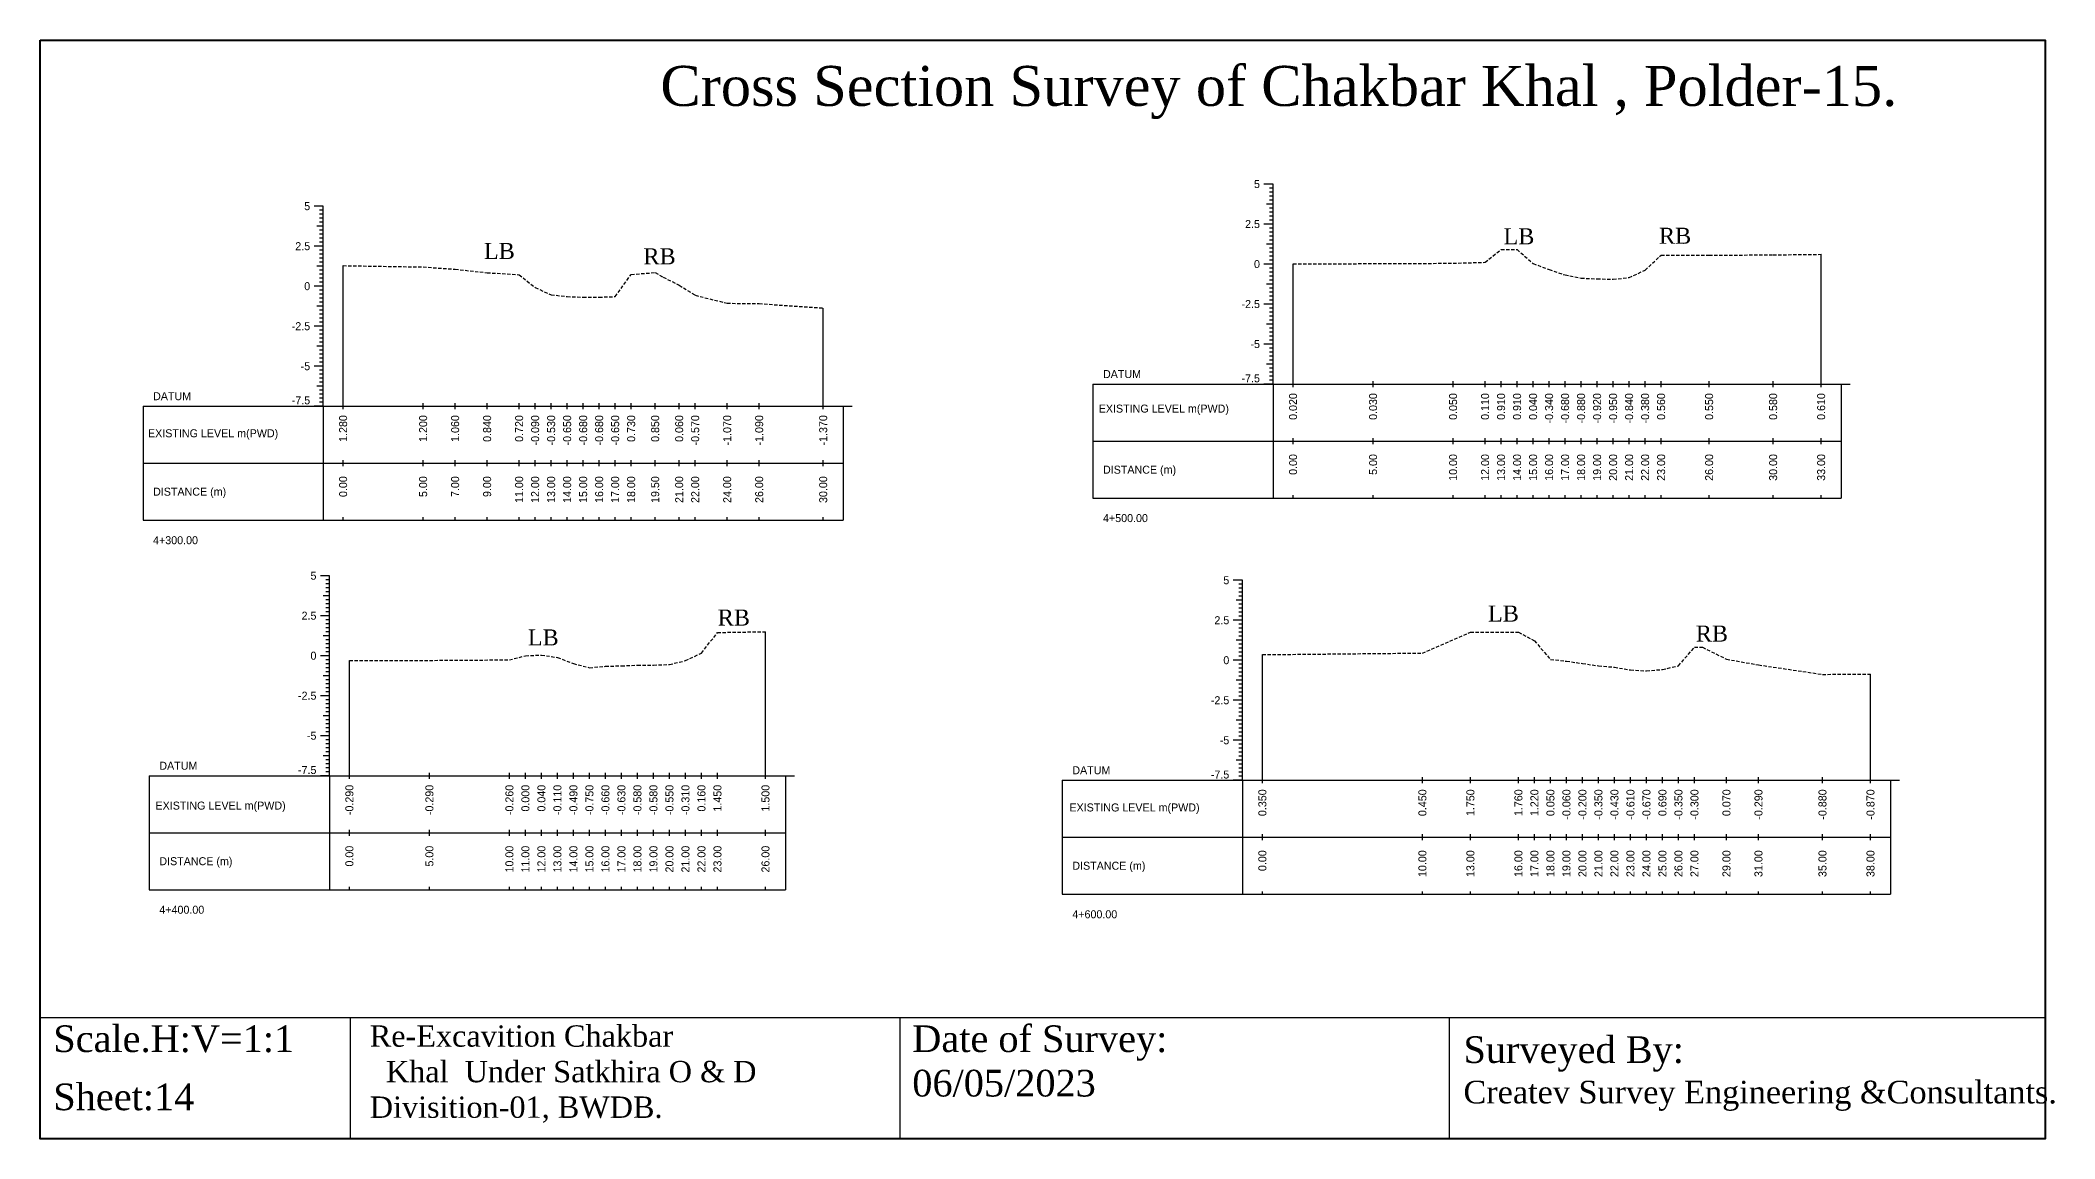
# Model space of a CAD drawing. Header units: inches. Extents: x 6579 to 9220, y -2276 to -1013.
# Drawn here: x 8180 to 8331.1, y -1957.1 to -1874.7 of the extents above; entities that cross this region are included whole.
import ezdxf
from ezdxf.enums import TextEntityAlignment as Align

# ---------------------------------------------------------------- set-up
doc = ezdxf.new("R2010")
doc.units = ezdxf.units.IN
doc.header["$MEASUREMENT"] = 0
doc.linetypes.add('HIDDEN', pattern=[0.375, 0.25, -0.125])
doc.layers.add('CS_Drawing', color=7, linetype='Continuous')
doc.layers.add('GL', color=3, linetype='HIDDEN')
doc.styles.add('romans', font='romans.shx')

msp = doc.modelspace()

# ---------------------------------------------------------------- linework, layer by layer
at = {"color": 4, "lineweight": 40}
msp.add_lwpolyline([(8180.02, -1874.7), (8330.36, -1874.7), (8330.36, -1957.07), (8180.02, -1957.07)], close=True, dxfattribs=at)
for points in [[(8330.36, -1874.7), (8330.36, -1957.07)], [(8180.02, -1947.99), (8330.36, -1947.99)], [(8180.02, -1947.99), (8180.02, -1957.07)], [(8203.27, -1947.99), (8203.27, -1957.07)], [(8244.47, -1947.99), (8244.47, -1957.07)], [(8285.67, -1947.99), (8285.67, -1957.07)]]:
    msp.add_lwpolyline(points)
at = {"layer": 'CS_Drawing'}
for p, q in [((8272.46, -1885.48), (8271.78, -1885.48)), ((8272.46, -1885.48), (8271.98, -1885.48)), ((8272.46, -1885.48), (8272.19, -1885.48)), ((8272.46, -1885.78), (8272.19, -1885.78)), ((8272.46, -1886.08), (8272.19, -1886.08)), ((8272.46, -1886.38), (8272.19, -1886.38)), ((8272.46, -1900.48), (8272.46, -1885.48)), ((8201.23, -1887.14), (8200.56, -1887.14)), ((8201.23, -1887.14), (8200.76, -1887.14)), ((8201.23, -1887.14), (8200.96, -1887.14)), ((8201.23, -1887.44), (8200.96, -1887.44)), ((8201.23, -1887.74), (8200.96, -1887.74)), ((8201.23, -1888.04), (8200.96, -1888.04)), ((8201.23, -1902.14), (8201.23, -1887.14)), ((8272.46, -1886.98), (8271.98, -1886.98)), ((8272.46, -1886.68), (8272.19, -1886.68)), ((8272.46, -1886.98), (8272.19, -1886.98)), ((8272.46, -1887.28), (8272.19, -1887.28)), ((8272.46, -1887.58), (8272.19, -1887.58)), ((8272.46, -1887.88), (8272.19, -1887.88)), ((8201.23, -1888.64), (8200.76, -1888.64)), ((8201.23, -1888.34), (8200.96, -1888.34)), ((8201.23, -1888.64), (8200.96, -1888.64)), ((8201.23, -1888.94), (8200.96, -1888.94)), ((8201.23, -1889.24), (8200.96, -1889.24)), ((8201.23, -1889.54), (8200.96, -1889.54)), ((8272.46, -1888.48), (8271.78, -1888.48)), ((8272.46, -1888.48), (8271.98, -1888.48)), ((8272.46, -1888.18), (8272.19, -1888.18)), ((8272.46, -1888.48), (8272.19, -1888.48)), ((8272.46, -1888.78), (8272.19, -1888.78)), ((8272.46, -1889.08), (8272.19, -1889.08)), ((8272.46, -1889.38), (8272.19, -1889.38)), ((8201.23, -1890.14), (8200.56, -1890.14)), ((8201.23, -1890.14), (8200.76, -1890.14)), ((8201.23, -1889.84), (8200.96, -1889.84)), ((8201.23, -1890.14), (8200.96, -1890.14)), ((8201.23, -1890.44), (8200.96, -1890.44)), ((8201.23, -1890.74), (8200.96, -1890.74)), ((8201.23, -1891.04), (8200.96, -1891.04)), ((8272.46, -1889.98), (8271.98, -1889.98)), ((8272.46, -1889.68), (8272.19, -1889.68)), ((8272.46, -1889.98), (8272.19, -1889.98)), ((8272.46, -1890.28), (8272.19, -1890.28)), ((8272.46, -1890.58), (8272.19, -1890.58)), ((8272.46, -1890.88), (8272.19, -1890.88)), ((8313.56, -1900.48), (8313.56, -1890.75)), ((8201.23, -1891.64), (8200.76, -1891.64)), ((8201.23, -1891.34), (8200.96, -1891.34)), ((8201.23, -1891.64), (8200.96, -1891.64)), ((8201.23, -1891.94), (8200.96, -1891.94)), ((8201.23, -1892.24), (8200.96, -1892.24)), ((8201.23, -1892.54), (8200.96, -1892.54)), ((8202.73, -1902.14), (8202.73, -1891.6)), ((8272.46, -1891.48), (8271.78, -1891.48)), ((8272.46, -1891.48), (8271.98, -1891.48)), ((8272.46, -1891.18), (8272.19, -1891.18)), ((8272.46, -1891.48), (8272.19, -1891.48)), ((8272.46, -1891.78), (8272.19, -1891.78)), ((8272.46, -1892.08), (8272.19, -1892.08)), ((8272.46, -1892.38), (8272.19, -1892.38)), ((8273.96, -1900.48), (8273.96, -1891.46)), ((8201.23, -1893.14), (8200.56, -1893.14)), ((8201.23, -1893.14), (8200.76, -1893.14)), ((8201.23, -1892.84), (8200.96, -1892.84)), ((8201.23, -1893.14), (8200.96, -1893.14)), ((8201.23, -1893.44), (8200.96, -1893.44)), ((8201.23, -1893.74), (8200.96, -1893.74)), ((8201.23, -1894.04), (8200.96, -1894.04)), ((8272.46, -1892.98), (8271.98, -1892.98)), ((8272.46, -1892.68), (8272.19, -1892.68)), ((8272.46, -1892.98), (8272.19, -1892.98)), ((8272.46, -1893.28), (8272.19, -1893.28)), ((8272.46, -1893.58), (8272.19, -1893.58)), ((8272.46, -1893.88), (8272.19, -1893.88)), ((8201.23, -1894.64), (8200.76, -1894.64)), ((8201.23, -1894.34), (8200.96, -1894.34)), ((8201.23, -1894.64), (8200.96, -1894.64)), ((8201.23, -1894.94), (8200.96, -1894.94)), ((8201.23, -1895.24), (8200.96, -1895.24)), ((8201.23, -1895.54), (8200.96, -1895.54)), ((8238.73, -1902.14), (8238.73, -1894.78)), ((8272.46, -1894.48), (8271.78, -1894.48)), ((8272.46, -1894.48), (8271.98, -1894.48)), ((8272.46, -1894.18), (8272.19, -1894.18)), ((8272.46, -1894.48), (8272.19, -1894.48)), ((8272.46, -1894.78), (8272.19, -1894.78)), ((8272.46, -1895.08), (8272.19, -1895.08)), ((8272.46, -1895.38), (8272.19, -1895.38)), ((8272.46, -1895.68), (8272.19, -1895.68)), ((8201.23, -1896.14), (8200.56, -1896.14)), ((8201.23, -1896.14), (8200.76, -1896.14)), ((8201.23, -1895.84), (8200.96, -1895.84)), ((8201.23, -1896.14), (8200.96, -1896.14)), ((8201.23, -1896.44), (8200.96, -1896.44)), ((8201.23, -1896.74), (8200.96, -1896.74)), ((8201.23, -1897.04), (8200.96, -1897.04)), ((8272.46, -1895.98), (8271.98, -1895.98)), ((8272.46, -1895.98), (8272.19, -1895.98)), ((8272.46, -1896.28), (8272.19, -1896.28)), ((8272.46, -1896.58), (8272.19, -1896.58)), ((8272.46, -1896.88), (8272.19, -1896.88)), ((8272.46, -1897.18), (8272.19, -1897.18)), ((8201.23, -1897.64), (8200.76, -1897.64)), ((8201.23, -1897.34), (8200.96, -1897.34)), ((8201.23, -1897.64), (8200.96, -1897.64)), ((8201.23, -1897.94), (8200.96, -1897.94)), ((8201.23, -1898.24), (8200.96, -1898.24)), ((8201.23, -1898.54), (8200.96, -1898.54)), ((8272.46, -1897.48), (8271.78, -1897.48)), ((8272.46, -1897.48), (8271.98, -1897.48)), ((8272.46, -1897.48), (8272.19, -1897.48)), ((8272.46, -1897.78), (8272.19, -1897.78)), ((8272.46, -1898.08), (8272.19, -1898.08)), ((8272.46, -1898.38), (8272.19, -1898.38)), ((8272.46, -1898.68), (8272.19, -1898.68)), ((8201.23, -1899.14), (8200.56, -1899.14)), ((8201.23, -1899.14), (8200.76, -1899.14)), ((8201.23, -1898.84), (8200.96, -1898.84)), ((8201.23, -1899.14), (8200.96, -1899.14)), ((8201.23, -1899.44), (8200.96, -1899.44)), ((8201.23, -1899.74), (8200.96, -1899.74)), ((8201.23, -1900.04), (8200.96, -1900.04)), ((8272.46, -1898.98), (8271.98, -1898.98)), ((8272.46, -1898.98), (8272.19, -1898.98)), ((8272.46, -1899.28), (8272.19, -1899.28)), ((8272.46, -1899.58), (8272.19, -1899.58)), ((8272.46, -1899.88), (8272.19, -1899.88)), ((8272.46, -1900.18), (8272.19, -1900.18)), ((8201.23, -1900.64), (8200.76, -1900.64)), ((8201.23, -1900.34), (8200.96, -1900.34)), ((8201.23, -1900.64), (8200.96, -1900.64)), ((8201.23, -1900.94), (8200.96, -1900.94)), ((8201.23, -1901.24), (8200.96, -1901.24)), ((8201.23, -1901.54), (8200.96, -1901.54)), ((8258.96, -1900.48), (8272.46, -1900.48)), ((8258.96, -1900.48), (8258.96, -1909.03)), ((8272.46, -1900.48), (8271.78, -1900.48)), ((8272.46, -1900.48), (8271.98, -1900.48)), ((8272.46, -1900.48), (8272.19, -1900.48)), ((8272.46, -1900.48), (8315.06, -1900.48)), ((8272.46, -1900.48), (8272.46, -1909.03)), ((8273.96, -1900.71), (8273.96, -1900.26)), ((8279.96, -1900.71), (8279.96, -1900.26)), ((8285.96, -1900.71), (8285.96, -1900.26)), ((8288.36, -1900.71), (8288.36, -1900.26)), ((8289.56, -1900.71), (8289.56, -1900.26)), ((8290.76, -1900.71), (8290.76, -1900.26)), ((8291.96, -1900.71), (8291.96, -1900.26)), ((8293.16, -1900.71), (8293.16, -1900.26)), ((8294.36, -1900.71), (8294.36, -1900.26)), ((8295.56, -1900.71), (8295.56, -1900.26)), ((8296.76, -1900.71), (8296.76, -1900.26)), ((8297.96, -1900.71), (8297.96, -1900.26)), ((8299.16, -1900.71), (8299.16, -1900.26)), ((8300.36, -1900.71), (8300.36, -1900.26)), ((8301.56, -1900.71), (8301.56, -1900.26)), ((8305.16, -1900.71), (8305.16, -1900.26)), ((8309.96, -1900.71), (8309.96, -1900.26)), ((8313.56, -1900.71), (8313.56, -1900.26)), ((8315.06, -1900.48), (8315.73, -1900.48)), ((8315.06, -1900.48), (8315.53, -1900.48)), ((8315.06, -1900.48), (8315.33, -1900.48)), ((8315.06, -1900.48), (8315.06, -1909.03)), ((8187.73, -1902.14), (8201.23, -1902.14)), ((8187.73, -1902.14), (8187.73, -1910.69)), ((8201.23, -1902.14), (8200.56, -1902.14)), ((8201.23, -1902.14), (8200.76, -1902.14)), ((8201.23, -1901.84), (8200.96, -1901.84)), ((8201.23, -1902.14), (8200.96, -1902.14)), ((8201.23, -1902.14), (8240.23, -1902.14)), ((8201.23, -1902.14), (8201.23, -1910.69)), ((8202.73, -1902.36), (8202.73, -1901.91)), ((8208.73, -1902.36), (8208.73, -1901.91)), ((8211.13, -1902.36), (8211.13, -1901.91)), ((8213.53, -1902.36), (8213.53, -1901.91)), ((8215.93, -1902.36), (8215.93, -1901.91)), ((8217.13, -1902.36), (8217.13, -1901.91)), ((8218.33, -1902.36), (8218.33, -1901.91)), ((8219.53, -1902.36), (8219.53, -1901.91)), ((8220.73, -1902.36), (8220.73, -1901.91)), ((8221.93, -1902.36), (8221.93, -1901.91)), ((8223.13, -1902.36), (8223.13, -1901.91)), ((8224.33, -1902.36), (8224.33, -1901.91)), ((8226.13, -1902.36), (8226.13, -1901.91)), ((8227.93, -1902.36), (8227.93, -1901.91)), ((8229.13, -1902.36), (8229.13, -1901.91)), ((8231.53, -1902.36), (8231.53, -1901.91)), ((8233.93, -1902.36), (8233.93, -1901.91)), ((8238.73, -1902.36), (8238.73, -1901.91)), ((8240.23, -1902.14), (8240.91, -1902.14)), ((8240.23, -1902.14), (8240.7, -1902.14)), ((8240.23, -1902.14), (8240.5, -1902.14)), ((8240.23, -1902.14), (8240.23, -1910.69)), ((8273.96, -1904.98), (8273.96, -1904.53)), ((8279.96, -1904.98), (8279.96, -1904.53)), ((8285.96, -1904.98), (8285.96, -1904.53)), ((8288.36, -1904.98), (8288.36, -1904.53)), ((8289.56, -1904.98), (8289.56, -1904.53)), ((8290.76, -1904.98), (8290.76, -1904.53)), ((8291.96, -1904.98), (8291.96, -1904.53)), ((8293.16, -1904.98), (8293.16, -1904.53)), ((8294.36, -1904.98), (8294.36, -1904.53)), ((8295.56, -1904.98), (8295.56, -1904.53)), ((8296.76, -1904.98), (8296.76, -1904.53)), ((8297.96, -1904.98), (8297.96, -1904.53)), ((8299.16, -1904.98), (8299.16, -1904.53)), ((8300.36, -1904.98), (8300.36, -1904.53)), ((8301.56, -1904.98), (8301.56, -1904.53)), ((8305.16, -1904.98), (8305.16, -1904.53)), ((8309.96, -1904.98), (8309.96, -1904.53)), ((8313.56, -1904.98), (8313.56, -1904.53)), ((8202.73, -1906.64), (8202.73, -1906.19)), ((8208.73, -1906.64), (8208.73, -1906.19)), ((8211.13, -1906.64), (8211.13, -1906.19)), ((8213.53, -1906.64), (8213.53, -1906.19)), ((8215.93, -1906.64), (8215.93, -1906.19)), ((8217.13, -1906.64), (8217.13, -1906.19)), ((8218.33, -1906.64), (8218.33, -1906.19)), ((8219.53, -1906.64), (8219.53, -1906.19)), ((8220.73, -1906.64), (8220.73, -1906.19)), ((8221.93, -1906.64), (8221.93, -1906.19)), ((8223.13, -1906.64), (8223.13, -1906.19)), ((8224.33, -1906.64), (8224.33, -1906.19)), ((8226.13, -1906.64), (8226.13, -1906.19)), ((8227.93, -1906.64), (8227.93, -1906.19)), ((8229.13, -1906.64), (8229.13, -1906.19)), ((8231.53, -1906.64), (8231.53, -1906.19)), ((8233.93, -1906.64), (8233.93, -1906.19)), ((8238.73, -1906.64), (8238.73, -1906.19)), ((8258.96, -1904.76), (8272.46, -1904.76)), ((8272.46, -1904.76), (8315.06, -1904.76)), ((8272.46, -1904.76), (8315.06, -1904.76)), ((8187.73, -1906.41), (8201.23, -1906.41)), ((8201.23, -1906.41), (8240.23, -1906.41)), ((8201.23, -1906.41), (8240.23, -1906.41)), ((8258.96, -1909.03), (8272.46, -1909.03)), ((8272.46, -1909.03), (8315.06, -1909.03)), ((8273.96, -1909.03), (8273.96, -1908.81)), ((8279.96, -1909.03), (8279.96, -1908.81)), ((8285.96, -1909.03), (8285.96, -1908.81)), ((8288.36, -1909.03), (8288.36, -1908.81)), ((8289.56, -1909.03), (8289.56, -1908.81)), ((8290.76, -1909.03), (8290.76, -1908.81)), ((8291.96, -1909.03), (8291.96, -1908.81)), ((8293.16, -1909.03), (8293.16, -1908.81)), ((8294.36, -1909.03), (8294.36, -1908.81)), ((8295.56, -1909.03), (8295.56, -1908.81)), ((8296.76, -1909.03), (8296.76, -1908.81)), ((8297.96, -1909.03), (8297.96, -1908.81)), ((8299.16, -1909.03), (8299.16, -1908.81)), ((8300.36, -1909.03), (8300.36, -1908.81)), ((8301.56, -1909.03), (8301.56, -1908.81)), ((8305.16, -1909.03), (8305.16, -1908.81)), ((8309.96, -1909.03), (8309.96, -1908.81)), ((8313.56, -1909.03), (8313.56, -1908.81)), ((8187.73, -1910.69), (8201.23, -1910.69)), ((8201.23, -1910.69), (8240.23, -1910.69)), ((8202.73, -1910.69), (8202.73, -1910.46)), ((8208.73, -1910.69), (8208.73, -1910.46)), ((8211.13, -1910.69), (8211.13, -1910.46)), ((8213.53, -1910.69), (8213.53, -1910.46)), ((8215.93, -1910.69), (8215.93, -1910.46)), ((8217.13, -1910.69), (8217.13, -1910.46)), ((8218.33, -1910.69), (8218.33, -1910.46)), ((8219.53, -1910.69), (8219.53, -1910.46)), ((8220.73, -1910.69), (8220.73, -1910.46)), ((8221.93, -1910.69), (8221.93, -1910.46)), ((8223.13, -1910.69), (8223.13, -1910.46)), ((8224.33, -1910.69), (8224.33, -1910.46)), ((8226.13, -1910.69), (8226.13, -1910.46)), ((8227.93, -1910.69), (8227.93, -1910.46)), ((8229.13, -1910.69), (8229.13, -1910.46)), ((8231.53, -1910.69), (8231.53, -1910.46)), ((8233.93, -1910.69), (8233.93, -1910.46)), ((8238.73, -1910.69), (8238.73, -1910.46)), ((8201.7, -1914.85), (8201.03, -1914.85)), ((8201.7, -1914.85), (8201.23, -1914.85)), ((8201.7, -1914.85), (8201.43, -1914.85)), ((8201.7, -1915.15), (8201.43, -1915.15)), ((8201.7, -1929.85), (8201.7, -1914.85)), ((8270.16, -1915.19), (8269.48, -1915.19)), ((8270.16, -1915.19), (8269.69, -1915.19)), ((8270.16, -1915.19), (8269.89, -1915.19)), ((8270.16, -1930.19), (8270.16, -1915.19)), ((8201.7, -1916.35), (8201.23, -1916.35)), ((8201.7, -1915.45), (8201.43, -1915.45)), ((8201.7, -1915.75), (8201.43, -1915.75)), ((8201.7, -1916.05), (8201.43, -1916.05)), ((8201.7, -1916.35), (8201.43, -1916.35)), ((8201.7, -1916.65), (8201.43, -1916.65)), ((8270.16, -1916.69), (8269.69, -1916.69)), ((8270.16, -1915.49), (8269.89, -1915.49)), ((8270.16, -1915.79), (8269.89, -1915.79)), ((8270.16, -1916.09), (8269.89, -1916.09)), ((8270.16, -1916.39), (8269.89, -1916.39)), ((8270.16, -1916.69), (8269.89, -1916.69)), ((8201.7, -1917.85), (8201.03, -1917.85)), ((8201.7, -1917.85), (8201.23, -1917.85)), ((8201.7, -1916.95), (8201.43, -1916.95)), ((8201.7, -1917.25), (8201.43, -1917.25)), ((8201.7, -1917.55), (8201.43, -1917.55)), ((8201.7, -1917.85), (8201.43, -1917.85)), ((8201.7, -1918.15), (8201.43, -1918.15)), ((8270.16, -1918.19), (8269.48, -1918.19)), ((8270.16, -1918.19), (8269.69, -1918.19)), ((8270.16, -1916.99), (8269.89, -1916.99)), ((8270.16, -1917.29), (8269.89, -1917.29)), ((8270.16, -1917.59), (8269.89, -1917.59)), ((8270.16, -1917.89), (8269.89, -1917.89)), ((8270.16, -1918.19), (8269.89, -1918.19)), ((8201.7, -1919.35), (8201.23, -1919.35)), ((8201.7, -1918.45), (8201.43, -1918.45)), ((8201.7, -1918.75), (8201.43, -1918.75)), ((8201.7, -1919.05), (8201.43, -1919.05)), ((8201.7, -1919.35), (8201.43, -1919.35)), ((8201.7, -1919.65), (8201.43, -1919.65)), ((8234.4, -1929.85), (8234.4, -1919.05)), ((8270.16, -1919.69), (8269.69, -1919.69)), ((8270.16, -1918.49), (8269.89, -1918.49)), ((8270.16, -1918.79), (8269.89, -1918.79)), ((8270.16, -1919.09), (8269.89, -1919.09)), ((8270.16, -1919.39), (8269.89, -1919.39)), ((8270.16, -1919.69), (8269.89, -1919.69)), ((8201.7, -1920.85), (8201.03, -1920.85)), ((8201.7, -1920.85), (8201.23, -1920.85)), ((8201.7, -1919.95), (8201.43, -1919.95)), ((8201.7, -1920.25), (8201.43, -1920.25)), ((8201.7, -1920.55), (8201.43, -1920.55)), ((8201.7, -1920.85), (8201.43, -1920.85)), ((8201.7, -1921.15), (8201.43, -1921.15)), ((8203.2, -1929.85), (8203.2, -1921.2)), ((8270.16, -1921.19), (8269.48, -1921.19)), ((8270.16, -1921.19), (8269.69, -1921.19)), ((8270.16, -1919.99), (8269.89, -1919.99)), ((8270.16, -1920.29), (8269.89, -1920.29)), ((8270.16, -1920.59), (8269.89, -1920.59)), ((8270.16, -1920.89), (8269.89, -1920.89)), ((8270.16, -1921.19), (8269.89, -1921.19)), ((8271.66, -1930.19), (8271.66, -1920.77)), ((8201.7, -1922.35), (8201.23, -1922.35)), ((8201.7, -1921.45), (8201.43, -1921.45)), ((8201.7, -1921.75), (8201.43, -1921.75)), ((8201.7, -1922.05), (8201.43, -1922.05)), ((8201.7, -1922.35), (8201.43, -1922.35)), ((8201.7, -1922.65), (8201.43, -1922.65)), ((8270.16, -1922.69), (8269.69, -1922.69)), ((8270.16, -1921.49), (8269.89, -1921.49)), ((8270.16, -1921.79), (8269.89, -1921.79)), ((8270.16, -1922.09), (8269.89, -1922.09)), ((8270.16, -1922.39), (8269.89, -1922.39)), ((8270.16, -1922.69), (8269.89, -1922.69)), ((8317.26, -1930.19), (8317.26, -1922.23)), ((8201.7, -1923.85), (8201.03, -1923.85)), ((8201.7, -1923.85), (8201.23, -1923.85)), ((8201.7, -1922.95), (8201.43, -1922.95)), ((8201.7, -1923.25), (8201.43, -1923.25)), ((8201.7, -1923.55), (8201.43, -1923.55)), ((8201.7, -1923.85), (8201.43, -1923.85)), ((8201.7, -1924.15), (8201.43, -1924.15)), ((8270.16, -1924.19), (8269.48, -1924.19)), ((8270.16, -1924.19), (8269.69, -1924.19)), ((8270.16, -1922.99), (8269.89, -1922.99)), ((8270.16, -1923.29), (8269.89, -1923.29)), ((8270.16, -1923.59), (8269.89, -1923.59)), ((8270.16, -1923.89), (8269.89, -1923.89)), ((8270.16, -1924.19), (8269.89, -1924.19)), ((8201.7, -1925.35), (8201.23, -1925.35)), ((8201.7, -1924.45), (8201.43, -1924.45)), ((8201.7, -1924.75), (8201.43, -1924.75)), ((8201.7, -1925.05), (8201.43, -1925.05)), ((8201.7, -1925.35), (8201.43, -1925.35)), ((8201.7, -1925.65), (8201.43, -1925.65)), ((8270.16, -1925.69), (8269.69, -1925.69)), ((8270.16, -1924.49), (8269.89, -1924.49)), ((8270.16, -1924.79), (8269.89, -1924.79)), ((8270.16, -1925.09), (8269.89, -1925.09)), ((8270.16, -1925.39), (8269.89, -1925.39)), ((8270.16, -1925.69), (8269.89, -1925.69)), ((8201.7, -1926.85), (8201.03, -1926.85)), ((8201.7, -1926.85), (8201.23, -1926.85)), ((8201.7, -1925.95), (8201.43, -1925.95)), ((8201.7, -1926.25), (8201.43, -1926.25)), ((8201.7, -1926.55), (8201.43, -1926.55)), ((8201.7, -1926.85), (8201.43, -1926.85)), ((8201.7, -1927.15), (8201.43, -1927.15)), ((8270.16, -1927.19), (8269.48, -1927.19)), ((8270.16, -1927.19), (8269.69, -1927.19)), ((8270.16, -1925.99), (8269.89, -1925.99)), ((8270.16, -1926.29), (8269.89, -1926.29)), ((8270.16, -1926.59), (8269.89, -1926.59)), ((8270.16, -1926.89), (8269.89, -1926.89)), ((8270.16, -1927.19), (8269.89, -1927.19)), ((8201.7, -1928.35), (8201.23, -1928.35)), ((8201.7, -1927.45), (8201.43, -1927.45)), ((8201.7, -1927.75), (8201.43, -1927.75)), ((8201.7, -1928.05), (8201.43, -1928.05)), ((8201.7, -1928.35), (8201.43, -1928.35)), ((8201.7, -1928.65), (8201.43, -1928.65)), ((8270.16, -1928.69), (8269.69, -1928.69)), ((8270.16, -1927.49), (8269.89, -1927.49)), ((8270.16, -1927.79), (8269.89, -1927.79)), ((8270.16, -1928.09), (8269.89, -1928.09)), ((8270.16, -1928.39), (8269.89, -1928.39)), ((8270.16, -1928.69), (8269.89, -1928.69)), ((8188.2, -1929.85), (8201.7, -1929.85)), ((8188.2, -1929.85), (8188.2, -1938.4)), ((8201.7, -1929.85), (8201.03, -1929.85)), ((8201.7, -1929.85), (8201.23, -1929.85)), ((8201.7, -1928.95), (8201.43, -1928.95)), ((8201.7, -1929.25), (8201.43, -1929.25)), ((8201.7, -1929.55), (8201.43, -1929.55)), ((8201.7, -1929.85), (8201.43, -1929.85)), ((8201.7, -1929.85), (8235.9, -1929.85)), ((8201.7, -1929.85), (8201.7, -1938.4)), ((8203.2, -1930.08), (8203.2, -1929.63)), ((8209.2, -1930.08), (8209.2, -1929.63)), ((8215.2, -1930.08), (8215.2, -1929.63)), ((8216.4, -1930.08), (8216.4, -1929.63)), ((8217.6, -1930.08), (8217.6, -1929.63)), ((8218.8, -1930.08), (8218.8, -1929.63)), ((8220, -1930.08), (8220, -1929.63)), ((8221.2, -1930.08), (8221.2, -1929.63)), ((8222.4, -1930.08), (8222.4, -1929.63)), ((8223.6, -1930.08), (8223.6, -1929.63)), ((8224.8, -1930.08), (8224.8, -1929.63)), ((8226, -1930.08), (8226, -1929.63)), ((8227.2, -1930.08), (8227.2, -1929.63)), ((8228.4, -1930.08), (8228.4, -1929.63)), ((8229.6, -1930.08), (8229.6, -1929.63)), ((8230.8, -1930.08), (8230.8, -1929.63)), ((8234.4, -1930.08), (8234.4, -1929.63)), ((8235.9, -1929.85), (8236.58, -1929.85)), ((8235.9, -1929.85), (8236.37, -1929.85)), ((8235.9, -1929.85), (8236.17, -1929.85)), ((8235.9, -1929.85), (8235.9, -1938.4)), ((8256.66, -1930.19), (8270.16, -1930.19)), ((8256.66, -1930.19), (8256.66, -1938.74)), ((8270.16, -1930.19), (8269.48, -1930.19)), ((8270.16, -1930.19), (8269.69, -1930.19)), ((8270.16, -1928.99), (8269.89, -1928.99)), ((8270.16, -1929.29), (8269.89, -1929.29)), ((8270.16, -1929.59), (8269.89, -1929.59)), ((8270.16, -1929.89), (8269.89, -1929.89)), ((8270.16, -1930.19), (8269.89, -1930.19)), ((8270.16, -1930.19), (8318.76, -1930.19)), ((8270.16, -1930.19), (8270.16, -1938.74)), ((8271.66, -1930.42), (8271.66, -1929.97)), ((8283.66, -1930.42), (8283.66, -1929.97)), ((8287.26, -1930.42), (8287.26, -1929.97)), ((8290.86, -1930.42), (8290.86, -1929.97)), ((8292.06, -1930.42), (8292.06, -1929.97)), ((8293.26, -1930.42), (8293.26, -1929.97)), ((8294.46, -1930.42), (8294.46, -1929.97)), ((8295.66, -1930.42), (8295.66, -1929.97)), ((8296.86, -1930.42), (8296.86, -1929.97)), ((8298.06, -1930.42), (8298.06, -1929.97)), ((8299.26, -1930.42), (8299.26, -1929.97)), ((8300.46, -1930.42), (8300.46, -1929.97)), ((8301.66, -1930.42), (8301.66, -1929.97)), ((8302.86, -1930.42), (8302.86, -1929.97)), ((8304.06, -1930.42), (8304.06, -1929.97)), ((8306.46, -1930.42), (8306.46, -1929.97)), ((8308.86, -1930.42), (8308.86, -1929.97)), ((8313.66, -1930.42), (8313.66, -1929.97)), ((8317.26, -1930.42), (8317.26, -1929.97)), ((8318.76, -1930.19), (8319.43, -1930.19)), ((8318.76, -1930.19), (8319.23, -1930.19)), ((8318.76, -1930.19), (8319.03, -1930.19)), ((8318.76, -1930.19), (8318.76, -1938.74)), ((8188.2, -1934.13), (8201.7, -1934.13)), ((8201.7, -1934.13), (8235.9, -1934.13)), ((8201.7, -1934.13), (8235.9, -1934.13)), ((8203.2, -1934.35), (8203.2, -1933.9)), ((8209.2, -1934.35), (8209.2, -1933.9)), ((8215.2, -1934.35), (8215.2, -1933.9)), ((8216.4, -1934.35), (8216.4, -1933.9)), ((8217.6, -1934.35), (8217.6, -1933.9)), ((8218.8, -1934.35), (8218.8, -1933.9)), ((8220, -1934.35), (8220, -1933.9)), ((8221.2, -1934.35), (8221.2, -1933.9)), ((8222.4, -1934.35), (8222.4, -1933.9)), ((8223.6, -1934.35), (8223.6, -1933.9)), ((8224.8, -1934.35), (8224.8, -1933.9)), ((8226, -1934.35), (8226, -1933.9)), ((8227.2, -1934.35), (8227.2, -1933.9)), ((8228.4, -1934.35), (8228.4, -1933.9)), ((8229.6, -1934.35), (8229.6, -1933.9)), ((8230.8, -1934.35), (8230.8, -1933.9)), ((8234.4, -1934.35), (8234.4, -1933.9)), ((8256.66, -1934.47), (8270.16, -1934.47)), ((8270.16, -1934.47), (8318.76, -1934.47)), ((8270.16, -1934.47), (8318.76, -1934.47)), ((8271.66, -1934.69), (8271.66, -1934.24)), ((8283.66, -1934.69), (8283.66, -1934.24)), ((8287.26, -1934.69), (8287.26, -1934.24)), ((8290.86, -1934.69), (8290.86, -1934.24)), ((8292.06, -1934.69), (8292.06, -1934.24)), ((8293.26, -1934.69), (8293.26, -1934.24)), ((8294.46, -1934.69), (8294.46, -1934.24)), ((8295.66, -1934.69), (8295.66, -1934.24)), ((8296.86, -1934.69), (8296.86, -1934.24)), ((8298.06, -1934.69), (8298.06, -1934.24)), ((8299.26, -1934.69), (8299.26, -1934.24)), ((8300.46, -1934.69), (8300.46, -1934.24)), ((8301.66, -1934.69), (8301.66, -1934.24)), ((8302.86, -1934.69), (8302.86, -1934.24)), ((8304.06, -1934.69), (8304.06, -1934.24)), ((8306.46, -1934.69), (8306.46, -1934.24)), ((8308.86, -1934.69), (8308.86, -1934.24)), ((8313.66, -1934.69), (8313.66, -1934.24)), ((8317.26, -1934.69), (8317.26, -1934.24)), ((8188.2, -1938.4), (8201.7, -1938.4)), ((8201.7, -1938.4), (8235.9, -1938.4)), ((8203.2, -1938.4), (8203.2, -1938.18)), ((8209.2, -1938.4), (8209.2, -1938.18)), ((8215.2, -1938.4), (8215.2, -1938.18)), ((8216.4, -1938.4), (8216.4, -1938.18)), ((8217.6, -1938.4), (8217.6, -1938.18)), ((8218.8, -1938.4), (8218.8, -1938.18)), ((8220, -1938.4), (8220, -1938.18)), ((8221.2, -1938.4), (8221.2, -1938.18)), ((8222.4, -1938.4), (8222.4, -1938.18)), ((8223.6, -1938.4), (8223.6, -1938.18)), ((8224.8, -1938.4), (8224.8, -1938.18)), ((8226, -1938.4), (8226, -1938.18)), ((8227.2, -1938.4), (8227.2, -1938.18)), ((8228.4, -1938.4), (8228.4, -1938.18)), ((8229.6, -1938.4), (8229.6, -1938.18)), ((8230.8, -1938.4), (8230.8, -1938.18)), ((8234.4, -1938.4), (8234.4, -1938.18)), ((8256.66, -1938.74), (8270.16, -1938.74)), ((8270.16, -1938.74), (8318.76, -1938.74)), ((8271.66, -1938.74), (8271.66, -1938.52)), ((8283.66, -1938.74), (8283.66, -1938.52)), ((8287.26, -1938.74), (8287.26, -1938.52)), ((8290.86, -1938.74), (8290.86, -1938.52)), ((8292.06, -1938.74), (8292.06, -1938.52)), ((8293.26, -1938.74), (8293.26, -1938.52)), ((8294.46, -1938.74), (8294.46, -1938.52)), ((8295.66, -1938.74), (8295.66, -1938.52)), ((8296.86, -1938.74), (8296.86, -1938.52)), ((8298.06, -1938.74), (8298.06, -1938.52)), ((8299.26, -1938.74), (8299.26, -1938.52)), ((8300.46, -1938.74), (8300.46, -1938.52)), ((8301.66, -1938.74), (8301.66, -1938.52)), ((8302.86, -1938.74), (8302.86, -1938.52)), ((8304.06, -1938.74), (8304.06, -1938.52)), ((8306.46, -1938.74), (8306.46, -1938.52)), ((8308.86, -1938.74), (8308.86, -1938.52)), ((8313.66, -1938.74), (8313.66, -1938.52)), ((8317.26, -1938.74), (8317.26, -1938.52))]:
    msp.add_line(p, q, dxfattribs=at)
at = {"layer": 'GL'}
for points in [[(8273.96, -1891.46), (8279.96, -1891.45), (8285.96, -1891.42), (8288.36, -1891.35), (8289.56, -1890.39), (8290.76, -1890.39), (8291.96, -1891.44), (8293.16, -1891.89), (8294.36, -1892.3), (8295.56, -1892.54), (8296.76, -1892.59), (8297.96, -1892.62), (8299.16, -1892.49), (8300.36, -1891.94), (8301.56, -1890.81), (8305.16, -1890.82), (8309.96, -1890.79), (8313.56, -1890.75)], [(8202.73, -1891.6), (8208.73, -1891.7), (8211.13, -1891.87), (8213.53, -1892.13), (8215.93, -1892.28), (8217.13, -1893.25), (8218.33, -1893.78), (8219.53, -1893.92), (8220.73, -1893.96), (8221.93, -1893.96), (8223.13, -1893.92), (8224.33, -1892.26), (8226.13, -1892.12), (8226.73, -1892.46), (8227.93, -1893.07), (8229.13, -1893.82), (8231.53, -1894.42), (8233.93, -1894.45), (8238.73, -1894.78)], [(8203.2, -1921.2), (8209.2, -1921.2), (8215.2, -1921.16), (8216.4, -1920.85), (8217.6, -1920.8), (8218.8, -1920.98), (8220, -1921.44), (8221.2, -1921.75), (8222.4, -1921.64), (8223.6, -1921.61), (8224.8, -1921.55), (8226, -1921.55), (8227.2, -1921.51), (8228.4, -1921.22), (8229.6, -1920.66), (8230.8, -1919.11), (8234.4, -1919.05)], [(8271.66, -1920.77), (8283.66, -1920.65), (8287.26, -1919.09), (8290.86, -1919.08), (8292.06, -1919.73), (8293.26, -1921.13), (8294.46, -1921.26), (8295.66, -1921.43), (8296.86, -1921.61), (8298.06, -1921.71), (8299.26, -1921.92), (8300.46, -1921.99), (8301.66, -1921.88), (8302.86, -1921.61), (8304.06, -1920.22), (8304.66, -1920.22), (8306.46, -1921.11), (8308.86, -1921.54), (8313.66, -1922.25), (8317.26, -1922.23)]]:
    msp.add_lwpolyline(points, dxfattribs=at)

# ---------------------------------------------------------------- texts
at = {"attachment_point": 1, "style": 'romans'}
for s, insert, char_height, width in [('{\\fTimes New Roman|b0|i0|c0|p18;Cross Section Survey of Chakbar Khal , Polder-15.}', (8226.52, -1876.62), 3, 89.3868), ('{\\fTimes New Roman|b0|i0|c0|p18;LB}', (8289.74, -1888.8), 1.2, 316.087), ('{\\fTimes New Roman|b0|i0|c0|p18;RB}', (8301.4, -1888.76), 1.2, 316.087), ('{\\fTimes New Roman|b0|i0|c0|p18;LB}', (8213.29, -1889.9), 1.2, 316.087), ('{\\fTimes New Roman|b0|i0|c0|p18;RB}', (8225.25, -1890.3), 1.2, 316.087), ('{\\fTimes New Roman|b0|i0|c0|p18;RB}', (8230.82, -1917.39), 1.2, 316.087), ('{\\fTimes New Roman|b0|i0|c0|p18;LB}', (8288.58, -1917.09), 1.2, 316.087), ('{\\fTimes New Roman|b0|i0|c0|p18;LB}', (8216.58, -1918.88), 1.2, 316.087), ('{\\fTimes New Roman|b0|i0|c0|p18;RB}', (8304.16, -1918.59), 1.2, 316.087), ('{\\fTimes New Roman|b0|i0|c0|p18;Scale.H:V=1:1}', (8181, -1948.57), 2, 22.2708), ('{\\fTimes New Roman|b0|i0|c0|p18;Re-Excavition Chakbar \\P  Khal  Under Satkhira O & D    Divisition-01, BWDB.}', (8204.73, -1948.57), 1.6, 38.8405), ('{\\fTimes New Roman|b0|i0|c0|p18;Date of Survey: 06/05/2023}', (8245.41, -1948.57), 2, 22.2708), ('{\\fTimes New Roman|b0|i0|c0|p18;Surveyed By:                                     \\H0.85x;Createv Survey Engineering &Consultants.}', (8286.74, -1949.39), 2, 45.2193), ('{\\fTimes New Roman|b0|i0|c0|p18;Sheet:14}', (8181, -1952.93), 2, 38.8405)]:
    msp.add_mtext(s, dxfattribs=dict(at, insert=insert, char_height=char_height, width=width))
at = {"layer": 'CS_Drawing'}
for s, p in [('5', (8271.48, -1885.48)), ('5', (8200.26, -1887.14)), ('2.5', (8271.48, -1888.48)), ('2.5', (8200.26, -1890.14)), ('0', (8271.48, -1891.48)), ('0', (8200.26, -1893.14)), ('-2.5', (8271.48, -1894.48)), ('-2.5', (8200.26, -1896.14)), ('-5', (8271.48, -1897.48)), ('-5', (8200.26, -1899.14)), ('5', (8200.73, -1914.85)), ('5', (8269.18, -1915.19)), ('2.5', (8200.73, -1917.85)), ('2.5', (8269.18, -1918.19)), ('0', (8200.73, -1920.85)), ('0', (8269.18, -1921.19)), ('-2.5', (8200.73, -1923.85)), ('-2.5', (8269.18, -1924.19)), ('-5', (8200.73, -1926.85)), ('-5', (8269.18, -1927.19))]:
    msp.add_text(s, height=0.6, dxfattribs=at).set_placement(p, align=Align.MIDDLE_RIGHT)
for s, p in [('DATUM', (8259.71, -1899.73)), ('DATUM', (8188.48, -1901.39)), ('EXISTING LEVEL m(PWD)', (8259.39, -1902.32)), ('EXISTING LEVEL m(PWD)', (8188.1, -1904.17)), ('DISTANCE (m)', (8259.71, -1906.9)), ('DISTANCE (m)', (8188.48, -1908.55)), ('4+500.00', (8259.71, -1910.53)), ('4+300.00', (8188.48, -1912.19)), ('DATUM', (8188.95, -1929.1)), ('DATUM', (8257.41, -1929.44)), ('EXISTING LEVEL m(PWD)', (8188.66, -1932.09)), ('EXISTING LEVEL m(PWD)', (8257.19, -1932.23)), ('DISTANCE (m)', (8188.95, -1936.26)), ('DISTANCE (m)', (8257.41, -1936.6)), ('4+400.00', (8188.95, -1939.9)), ('4+600.00', (8257.41, -1940.24))]:
    msp.add_text(s, height=0.6, dxfattribs=at).set_placement(p, align=Align.MIDDLE_LEFT)
for p in [(8271.48, -1900.35), (8200.26, -1902), (8200.73, -1929.72), (8269.18, -1930.06)]:
    msp.add_text('-7.5', height=0.6, dxfattribs=at).set_placement(p, align=Align.RIGHT)
for s, p in [('0.020', (8273.96, -1901.16)), ('0.030', (8279.96, -1901.16)), ('0.050', (8285.96, -1901.16)), ('0.110', (8288.36, -1901.16)), ('0.910', (8289.56, -1901.16)), ('0.910', (8290.76, -1901.16)), ('0.040', (8291.96, -1901.16)), ('-0.340', (8293.16, -1901.16)), ('-0.680', (8294.36, -1901.16)), ('-0.880', (8295.56, -1901.16)), ('-0.920', (8296.76, -1901.16)), ('-0.950', (8297.96, -1901.16)), ('-0.840', (8299.16, -1901.16)), ('-0.380', (8300.36, -1901.16)), ('0.560', (8301.56, -1901.16)), ('0.550', (8305.16, -1901.16)), ('0.580', (8309.96, -1901.16)), ('0.610', (8313.56, -1901.16)), ('1.280', (8202.73, -1902.81)), ('1.200', (8208.73, -1902.81)), ('1.060', (8211.13, -1902.81)), ('0.840', (8213.53, -1902.81)), ('0.720', (8215.93, -1902.81)), ('-0.090', (8217.13, -1902.81)), ('-0.530', (8218.33, -1902.81)), ('-0.650', (8219.53, -1902.81)), ('-0.680', (8220.73, -1902.81)), ('-0.680', (8221.93, -1902.81)), ('-0.650', (8223.13, -1902.81)), ('0.730', (8224.33, -1902.81)), ('0.850', (8226.13, -1902.81)), ('0.060', (8227.93, -1902.81)), ('-0.570', (8229.13, -1902.81)), ('-1.070', (8231.53, -1902.81)), ('-1.090', (8233.93, -1902.81)), ('-1.370', (8238.73, -1902.81)), ('0.00', (8273.96, -1905.73)), ('5.00', (8279.96, -1905.73)), ('10.00', (8285.96, -1905.73)), ('12.00', (8288.36, -1905.73)), ('13.00', (8289.56, -1905.73)), ('14.00', (8290.76, -1905.73)), ('15.00', (8291.96, -1905.73)), ('16.00', (8293.16, -1905.73)), ('17.00', (8294.36, -1905.73)), ('18.00', (8295.56, -1905.73)), ('19.00', (8296.76, -1905.73)), ('20.00', (8297.96, -1905.73)), ('21.00', (8299.16, -1905.73)), ('22.00', (8300.36, -1905.73)), ('23.00', (8301.56, -1905.73)), ('26.00', (8305.16, -1905.73)), ('30.00', (8309.96, -1905.73)), ('33.00', (8313.56, -1905.73)), ('0.00', (8202.73, -1907.39)), ('5.00', (8208.73, -1907.39)), ('7.00', (8211.13, -1907.39)), ('9.00', (8213.53, -1907.39)), ('11.00', (8215.93, -1907.39)), ('12.00', (8217.13, -1907.39)), ('13.00', (8218.33, -1907.39)), ('14.00', (8219.53, -1907.39)), ('15.00', (8220.73, -1907.39)), ('16.00', (8221.93, -1907.39)), ('17.00', (8223.13, -1907.39)), ('18.00', (8224.33, -1907.39)), ('19.50', (8226.13, -1907.39)), ('21.00', (8227.93, -1907.39)), ('22.00', (8229.13, -1907.39)), ('24.00', (8231.53, -1907.39)), ('26.00', (8233.93, -1907.39)), ('30.00', (8238.73, -1907.39)), ('-0.290', (8203.2, -1930.53)), ('-0.290', (8209.2, -1930.53)), ('-0.260', (8215.2, -1930.53)), ('0.000', (8216.4, -1930.53)), ('0.040', (8217.6, -1930.53)), ('-0.110', (8218.8, -1930.53)), ('-0.490', (8220, -1930.53)), ('-0.750', (8221.2, -1930.53)), ('-0.660', (8222.4, -1930.53)), ('-0.630', (8223.6, -1930.53)), ('-0.580', (8224.8, -1930.53)), ('-0.580', (8226, -1930.53)), ('-0.550', (8227.2, -1930.53)), ('-0.310', (8228.4, -1930.53)), ('0.160', (8229.6, -1930.53)), ('1.450', (8230.8, -1930.53)), ('1.500', (8234.4, -1930.53)), ('0.350', (8271.66, -1930.87)), ('0.450', (8283.66, -1930.87)), ('1.750', (8287.26, -1930.87)), ('1.760', (8290.86, -1930.87)), ('1.220', (8292.06, -1930.87)), ('0.050', (8293.26, -1930.87)), ('-0.060', (8294.46, -1930.87)), ('-0.200', (8295.66, -1930.87)), ('-0.350', (8296.86, -1930.87)), ('-0.430', (8298.06, -1930.87)), ('-0.610', (8299.26, -1930.87)), ('-0.670', (8300.46, -1930.87)), ('0.690', (8301.66, -1930.87)), ('-0.350', (8302.86, -1930.87)), ('-0.300', (8304.06, -1930.87)), ('0.070', (8306.46, -1930.87)), ('-0.290', (8308.86, -1930.87)), ('-0.880', (8313.66, -1930.87)), ('-0.870', (8317.26, -1930.87)), ('0.00', (8203.2, -1935.1)), ('5.00', (8209.2, -1935.1)), ('10.00', (8215.2, -1935.1)), ('11.00', (8216.4, -1935.1)), ('12.00', (8217.6, -1935.1)), ('13.00', (8218.8, -1935.1)), ('14.00', (8220, -1935.1)), ('15.00', (8221.2, -1935.1)), ('16.00', (8222.4, -1935.1)), ('17.00', (8223.6, -1935.1)), ('18.00', (8224.8, -1935.1)), ('19.00', (8226, -1935.1)), ('20.00', (8227.2, -1935.1)), ('21.00', (8228.4, -1935.1)), ('22.00', (8229.6, -1935.1)), ('23.00', (8230.8, -1935.1)), ('26.00', (8234.4, -1935.1)), ('0.00', (8271.66, -1935.44)), ('10.00', (8283.66, -1935.44)), ('13.00', (8287.26, -1935.44)), ('16.00', (8290.86, -1935.44)), ('17.00', (8292.06, -1935.44)), ('18.00', (8293.26, -1935.44)), ('19.00', (8294.46, -1935.44)), ('20.00', (8295.66, -1935.44)), ('21.00', (8296.86, -1935.44)), ('22.00', (8298.06, -1935.44)), ('23.00', (8299.26, -1935.44)), ('24.00', (8300.46, -1935.44)), ('25.00', (8301.66, -1935.44)), ('26.00', (8302.86, -1935.44)), ('27.00', (8304.06, -1935.44)), ('29.00', (8306.46, -1935.44)), ('31.00', (8308.86, -1935.44)), ('35.00', (8313.66, -1935.44)), ('38.00', (8317.26, -1935.44))]:
    msp.add_text(s, height=0.6, rotation=90, dxfattribs=at).set_placement(p, align=Align.MIDDLE_RIGHT)

doc.saveas('drawing.dxf')
